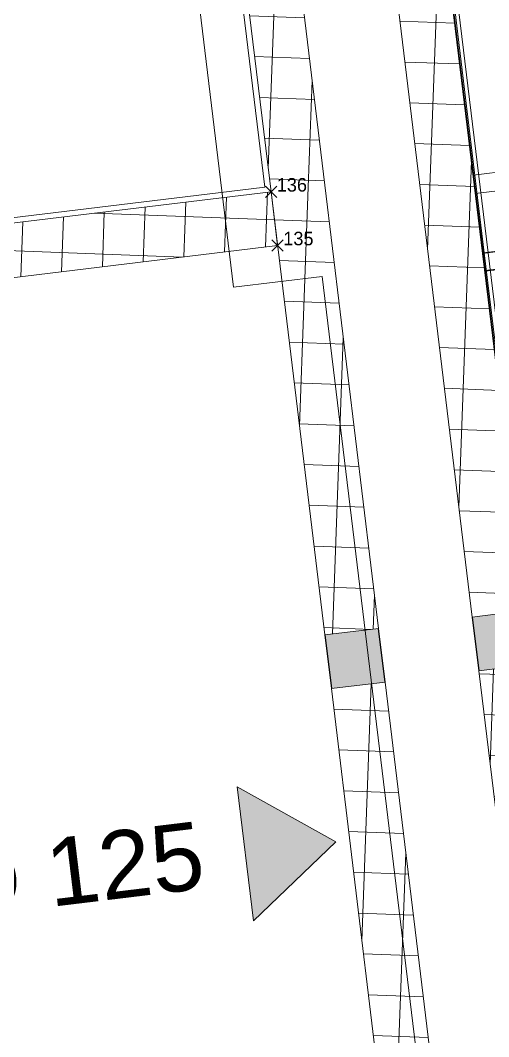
# Model space of a CAD drawing. Header units: metres. Extents: x 400403 to 400526, y 4543947 to 4544120.
# Drawn here: x 400460.763 to 400462.495, y 4544070.464 to 4544074.221 of the extents above; entities that cross this region are included whole.
import ezdxf

# ---------------------------------------------------------------- set-up
doc = ezdxf.new("R2010")
doc.units = ezdxf.units.M
for name, color, linetype, lineweight in [('A-SECTMBM', 7, 'Continuous', 5), ('A_ELEVATION_2', 7, 'Continuous', 18), ('A_HATCH', 7, 'Continuous', 18), ('A_SECTION_LINE', 7, 'Continuous', 5), ('G-PLANOTM', 7, 'Continuous', 13)]:
    doc.layers.add(name, color=color, linetype=linetype, lineweight=lineweight)
doc.layers.add('A_RC', color=7, linetype='Continuous', lineweight=15, true_color=0x007f00)
doc.styles.add('Arial_1', font='Arial.ttf', dxfattribs={"height": 0.2499999999999998})
pattern_1 = [(45, (0, 0), (-0.1060660171779821, 0.1060660171779821), []), (135, (0, 0), (-0.1060660171779821, -0.1060660171779821), [])]

# ---------------------------------------------------------------- blocks, each defined once
blk = doc.blocks.new('D1010-30_Escalator - H_6120-V17-PERON KAT _1_10 _-3_21_ KOTU TUĞLA DUVAR PLANI - 1_2')
at = {"layer": 'G-PLANOTM'}
for p, q in [((0.5600000000001282, 8.565075471160132), (0.5600000000001282, 6.995075471160143)), ((0.5600000000001282, 6.995075471160143), (0.8899999999894214, 6.995075471160143)), ((0.8899999999894214, 6.995075471160143), (0.8899999999894214, 0.6249484522379355))]:
    blk.add_line(p, q, dxfattribs=at)
blk = doc.blocks.new('M09-PRT-S24-ZZ-M3-ARC-01_rvt-1-PERON KAT _1_10 _-3_21_ KOTU TUĞLA DUVAR PLANI - 1_2')
at = {"layer": 'A_HATCH', "lineweight": 5, "true_color": 0x787878}
h = blk.add_hatch(dxfattribs=at)
h.set_pattern_fill('FP_2', color=8, style=0, pattern_type=2)
h.set_pattern_definition(pattern_1)
h.paths.add_polyline_path([(61.64646764777147, 31.71734204120042), (61.76402469822997, 31.8791454400754), (58.65142101145661, 34.14058439134281), (58.53386452277216, 33.97878058431508), (59.61184971807557, 33.1955784953669)], flags=0)
h.paths.add_polyline_path([(58.3720611238962, 34.0963376347743), (58.48961761258066, 34.25814144180203), (55.37490218544226, 36.52111466225275), (55.25734513498375, 36.35931126337778), (57.67293547184847, 34.60428215340653)], flags=0)
h = blk.add_hatch(dxfattribs=at)
h.set_pattern_fill('FP_2', color=8, style=0, pattern_type=2)
h.set_pattern_definition(pattern_1)
h.paths.add_polyline_path([(56.71440299667402, 34.62191578203601), (56.83196294215269, 34.78371707751614), (55.05214869218204, 36.07687647755583), (54.93458874670335, 35.91507518207569), (56.16838945997443, 35.01863276390286)], flags=0)
h = blk.add_hatch(dxfattribs=at)
h.set_pattern_fill('FP_2', color=8, style=0, pattern_type=2)
h.set_pattern_definition(pattern_1)
h.paths.add_polyline_path([(61.32362087522407, 31.27299696841472), (61.44118082070276, 31.43479826389484), (58.32861406931533, 33.69629546950157), (58.21105758060477, 33.53449166243787), (59.1774814837225, 32.83231717722948)], flags=0)
h.paths.add_polyline_path([(58.04925628508771, 33.6520516079434), (58.16681277379827, 33.81385541500707), (56.83196294215269, 34.78371707751614), (56.71440299667402, 34.62191578203601), (57.67293547184847, 33.92547497056617)], flags=0)
h = blk.add_hatch(dxfattribs=at)
h.set_pattern_fill('FP_2', color=8, style=0, pattern_type=2)
h.set_pattern_definition(pattern_1)
h.paths.add_polyline_path([(53.52574584601175, 29.8930189153735), (55.14171166222922, 32.11712136328606), (54.97990826332834, 32.23467841376338), (53.36394455053161, 30.01057886085218)], flags=0)
h.paths.add_polyline_path([(55.25927160772674, 32.2789226587921), (56.87620429215414, 34.50435583655732), (56.71440299667401, 34.62191578203601), (55.09746820882584, 32.39647970926942)], flags=0)
at = {"layer": 'A_RC', "lineweight": 5, "true_color": 0xff8000}
for points in [[(58.53387013412607, 33.97878830773753), (58.65142662280979, 34.14059211476429), (58.48962281578306, 34.25814860344802), (58.37206632709933, 34.09634479642126)], [(58.21106319198478, 33.53449938589628), (58.32861968066851, 33.69630319292303), (58.16681587364177, 33.81385968160676), (58.04925938495804, 33.65205587458001)]]:
    blk.add_hatch(color=30, dxfattribs=at).paths.add_polyline_path(points, flags=0)
at = {"layer": 'A-SECTMBM', "color": 9, "true_color": 0xc0c0c0}
for p, q in [((57.23398185102199, 35.17179713602352), (58.99920792538438, 37.59748815228902)), ((57.4665954166497, 35.00251938030646), (59.23182149101211, 37.42821039657194)), ((57.46659543789271, 35.00251936484746), (59.23182151225516, 37.42821038111291)), ((57.4669354648753, 35.00227192011386), (59.23216153924649, 37.42796293637295)), ((57.4669694682565, 35.00224717513068), (59.23219554261895, 37.42793819139613)), ((57.46846531592761, 35.00115861550184), (59.23369139029007, 37.42684963176729)), ((57.46846531592762, 35.00115861550185), (59.23369139029008, 37.4268496317673)), ((57.46846531592762, 35.00115861550185), (59.23369139029008, 37.4268496317673)), ((57.46846580063513, 35.00115826277011), (59.23369187499758, 37.42684927903557)), ((55.04079667767011, 36.76780012988579), (57.46645959538376, 35.00259450342707)), ((55.04088984788058, 36.76775604485515), (57.4669354648753, 35.00227192011386)), ((55.04099384664975, 36.76768036275108), (57.70145293337954, 34.83160865445079)), ((55.04108453460316, 36.76761436723108), (57.70145293316218, 34.83160865460896)), ((55.04118506690595, 36.76754120777219), (57.46696946825653, 35.00224717513066)), ((55.04127884369288, 36.76747296444343), (57.46846531592764, 35.00115861550182)), ((55.041278843693, 36.76747296444336), (57.23398185102199, 35.17179713602353)), ((55.04127884369304, 36.76747296444342), (57.46846580063514, 35.0011582627701)), ((55.04127884369299, 36.76747296444336), (57.4665954166497, 35.00251938030646)), ((55.04127884369298, 36.76747296444334), (57.46659543789273, 35.00251936484744)), ((59.57881650007862, 33.46541193080652), (57.23398185102199, 35.17179713602352)), ((58.38742497743575, 34.33238873728368), (57.46645959538377, 35.00259450342706)), ((59.57694660080067, 33.46677269561114), (57.4665954166497, 35.00251938030647)), ((59.57694662204371, 33.46677268015213), (57.46659543789271, 35.00251936484746)), ((59.57728664902071, 33.46652523541093), (57.4669354648753, 35.00227192011386)), ((59.5773206524075, 33.46650049043534), (57.4669694682565, 35.00224717513068)), ((59.57881650007862, 33.4654119308065), (57.46846531592761, 35.00115861550184)), ((59.57881698478613, 33.46541157807478), (57.46846580063513, 35.00115826277011))]:
    blk.add_line(p, q, dxfattribs=at)
at = {"layer": 'A_ELEVATION_2', "lineweight": 20}
for p, q in [((58.48961761258061, 34.258141441802), (55.37490218544222, 36.52111466225272)), ((55.25734513498371, 36.35931126337774), (58.37206112389615, 34.09633763477428)), ((56.83196294215265, 34.78371707751612), (55.05214869218199, 36.0768764775558)), ((54.93458874670331, 35.91507518207567), (56.71440299667397, 34.62191578203598)), ((58.16681277379823, 33.81385541500705), (56.83196294215265, 34.78371707751612)), ((56.71440299667396, 34.62191578203598), (55.0974682088258, 32.3964797092694)), ((56.87620429215409, 34.5043558365573), (56.71440299667396, 34.62191578203598)), ((56.71440299667397, 34.62191578203598), (58.04925628508767, 33.65205160794337)), ((55.2592716077267, 32.27892265879208), (56.87620429215409, 34.5043558365573)), ((58.53386452277211, 33.97878058431506), (61.64646764777141, 31.7173420412004)), ((61.44118082070271, 31.43479826389482), (58.32861406931529, 33.69629546950154)), ((58.21105758060472, 33.53449166243786), (61.32362087522403, 31.27299696841469))]:
    blk.add_line(p, q, dxfattribs=at)
at = {"layer": 'A_ELEVATION_2', "lineweight": 13}
for p, q in [((58.37206112389615, 34.09633763477428), (58.48961761258061, 34.258141441802)), ((58.65142101145657, 34.14058439134279), (58.53386452277211, 33.97878058431506)), ((58.04925628508767, 33.65205160794337), (58.16681277379823, 33.81385541500705)), ((58.32861406931529, 33.69629546950154), (58.21105758060472, 33.53449166243786))]:
    blk.add_line(p, q, dxfattribs=at)
at = {"layer": 'A_RC'}
for p, q in [((56.68598141398767, 34.61682288689941), (50.77526489319187, 38.91120981024159)), ((55.40402867720123, 36.52489332828633), (58.68672488477113, 34.13987492665256)), ((53.35912284517978, 30.03779490082774), (56.68598141398767, 34.61682288689941))]:
    blk.add_line(p, q, dxfattribs=at)
at = {"layer": 'A_RC', "color": 7}
for p, q in [((58.48962281578301, 34.258148603448), (58.37206632709927, 34.09634479642124)), ((58.53387013412602, 33.97878830773751), (58.65142662280975, 34.14059211476427)), ((58.16681587364172, 33.81385968160674), (58.04925938495798, 33.65205587457999)), ((58.21106319198473, 33.53449938589625), (58.32861968066847, 33.69630319292301))]:
    blk.add_line(p, q, dxfattribs=at)
at = {"layer": 'A_RC', "color": 7, "lineweight": 25}
for p, q in [((58.37206632709927, 34.09634479642124), (58.53387013412602, 33.97878830773751)), ((58.32861968066847, 33.69630319292301), (58.16681587364172, 33.81385968160674)), ((58.04925938495798, 33.65205587457999), (58.21106319198473, 33.53449938589625))]:
    blk.add_line(p, q, dxfattribs=at)
at = {"lineweight": 15, "rotation": 53.99999999999949}
blk.add_blockref('D1010-30_Escalator - H_6120-V17-PERON KAT _1_10 _-3_21_ KOTU TUĞLA DUVAR PLANI - 1_2', (62.2079249589324, 29.71549579944977), dxfattribs=at)
blk = doc.blocks.new('M09-PRT-S24-ZZ-M3-STR-01_rvt-1-PERON KAT _1_10 _-3_21_ KOTU TUĞLA DUVAR PLANI - 1_2')
at = {"layer": 'A-SECTMBM', "color": 9, "true_color": 0xc0c0c0}
for p, q in [((57.17944016139092, 35.21240380716593), (58.94132017488983, 37.63349682326915)), ((57.41370329928139, 35.03943856320767), (59.17436124627794, 37.46277632958764)), ((57.4137041201274, 35.03943796682812), (59.17436206712399, 37.46277573320807)), ((57.41392362629654, 35.04176528664426), (59.17580363979553, 37.46285830274742)), ((57.41392362629654, 35.04176528664426), (59.17580363979553, 37.46285830274742)), ((57.4140845718418, 35.03961367318302), (59.17497461401249, 37.46255675234431)), ((55.01304012346713, 36.78362245585313), (57.41370329928139, 35.03943856320767)), ((55.01304012346706, 36.78362245585313), (57.41370412012743, 35.0394379668281)), ((55.01556927533885, 36.78709789793003), (57.41392352832389, 35.04176535782556)), ((55.01676378224695, 36.78197901428314), (57.41374736972037, 35.03990387404147)), ((55.01725259218986, 36.78587291317438), (57.17944016139091, 35.21240380716593)), ((55.03076971699645, 36.78205598342146), (57.41678443801278, 35.04570317875345)), ((55.03099357062965, 36.77154087921519), (57.41374506412323, 35.03986033997916)), ((55.03099360520494, 36.77154092678998), (57.4140845718418, 35.03961367318303)), ((55.03100197701224, 36.77163109442186), (57.64870984249695, 34.86913838620821)), ((55.03100197704272, 36.77163109446379), (57.64871011450396, 34.86913818858356)), ((59.52427481044754, 33.50601860194892), (57.17944016139092, 35.21240380716593)), ((59.5252376546, 33.50531905472433), (57.41370329928139, 35.03943856320767)), ((59.52523847544602, 33.50531845834477), (57.4137041201274, 35.03943796682812)), ((57.94226487236756, 34.65575504446824), (57.41374506412323, 35.03986033997916)), ((59.52504520553703, 33.50545887715305), (57.41374736972037, 35.03990387404148)), ((59.52427471247488, 33.50601867313023), (57.4139235283239, 35.04176535782555)), ((59.52540391025362, 33.50519826292144), (57.4140845718418, 35.03961367318302)), ((59.52713562216375, 33.50995649405814), (57.41678443801275, 35.04570317875347))]:
    blk.add_line(p, q, dxfattribs=at)
blk = doc.blocks.new('Elevation - Filled Arrow-693709-PERON KAT _1_10 _-3_21_ KOTU TUĞLA DUVAR PLANI - 1_2')
at = {"layer": 'A_SECTION_LINE'}
blk.add_hatch(color=256, dxfattribs=at).paths.add_polyline_path([(6.591881948714948e-07, 0.005843741991433941), (0.002531957843382645, 0.002468698742516678), (-0.002450179215144995, 0.002468698742516693)], flags=0)
for p, q in [((6.591881948721558e-07, 0.005843741991433941), (-0.002450179215144995, 0.002468698742516693)), ((0.002531957843382645, 0.002468698742516679), (6.591881948714948e-07, 0.005843741991433941)), ((-0.002450179215144993, 0.002468698742516694), (0.002531957843382645, 0.002468698742516678))]:
    blk.add_line(p, q, dxfattribs=at)
blk = doc.blocks.new('*U825')
at = {"color": 0, "linetype": 'ByBlock', "lineweight": -2, "transparency": 16777216}
for p, q in [((-0.7071067811865476, -0.7071067811865476), (0.7071067811865476, 0.7071067811865476)), ((-0.7071067811865476, 0.7071067811865476), (0.7071067811865476, -0.7071067811865476))]:
    blk.add_line(p, q, dxfattribs=at)
blk = doc.blocks.new('*U1228', base_point=(400461.7148035979, 4544073.38846692))
at = {"color": 1, "linetype": 'ByBlock', "insert": (400461.7360168013, 4544073.38846692), "char_height": 0.05, "attachment_point": 7}
blk.add_mtext('135', dxfattribs=at)
blk = doc.blocks.new('*U1229', base_point=(400461.7148035979, 4544073.38846692))
at = {"color": 61, "linetype": 'ByBlock', "lineweight": -2}
blk.add_blockref('*U1228', (400461.7148035979, 4544073.38846692), dxfattribs=at)
blk = doc.blocks.new('*U1230', base_point=(400461.7148035979, 4544073.38846692))
at = {"color": 61, "linetype": 'ByBlock', "lineweight": -2}
blk.add_blockref('*U1229', (400461.7148035979, 4544073.38846692), dxfattribs=at)
at = {"color": 60, "linetype": 'ByBlock', "lineweight": -2, "xscale": 0.03, "yscale": 0.03, "zscale": 0.03, "rotation": 8.537736462515939e-07}
blk.add_blockref('*U825', (400461.7148035979, 4544073.38846692), dxfattribs=at)
blk = doc.blocks.new('*U1231', base_point=(400461.6906966366, 4544073.587008739))
at = {"color": 1, "linetype": 'ByBlock', "insert": (400461.71190984, 4544073.587008739), "char_height": 0.05, "attachment_point": 7}
blk.add_mtext('136', dxfattribs=at)
blk = doc.blocks.new('*U1232', base_point=(400461.6906966366, 4544073.587008739))
at = {"color": 61, "linetype": 'ByBlock', "lineweight": -2}
blk.add_blockref('*U1231', (400461.6906966366, 4544073.587008739), dxfattribs=at)
blk = doc.blocks.new('*U1233', base_point=(400461.6906966366, 4544073.587008739))
at = {"color": 61, "linetype": 'ByBlock', "lineweight": -2}
blk.add_blockref('*U1232', (400461.6906966366, 4544073.587008739), dxfattribs=at)
at = {"color": 60, "linetype": 'ByBlock', "lineweight": -2, "xscale": 0.03, "yscale": 0.03, "zscale": 0.03, "rotation": 8.537736462515939e-07}
blk.add_blockref('*U825', (400461.6906966366, 4544073.587008739), dxfattribs=at)

msp = doc.modelspace()

# ---------------------------------------------------------------- block references
at = {"lineweight": 5, "rotation": 312.9239939576965}
for name in ['M09-PRT-S24-ZZ-M3-ARC-01_rvt-1-PERON KAT _1_10 _-3_21_ KOTU TUĞLA DUVAR PLANI - 1_2', 'M09-PRT-S24-ZZ-M3-STR-01_rvt-1-PERON KAT _1_10 _-3_21_ KOTU TUĞLA DUVAR PLANI - 1_2']:
    msp.add_blockref(name, (400397.7144573492, 4544091.538091335), dxfattribs=at)
for name, p in [('*U1233', (400461.6906966366, 4544073.587008739)), ('*U1230', (400461.7148035979, 4544073.38846692))]:
    msp.add_blockref(name, p)
at = {"layer": 'A_SECTION_LINE', "xscale": 99.99999999910264, "yscale": 99.99999999910264, "zscale": 99.99999999910264, "rotation": 276.9239939576944}
msp.add_blockref('Elevation - Filled Arrow-693709-PERON KAT _1_10 _-3_21_ KOTU TUĞLA DUVAR PLANI - 1_2', (400461.3497415867, 4544071.114133988), dxfattribs=at)

# ---------------------------------------------------------------- texts
at = {"layer": 'A_SECTION_LINE', "insert": (400460.4992803831, 4544071.149703542), "char_height": 0.2499999999977565, "width": 1.122362499989928, "attachment_point": 1, "rotation": 6.923993957694702, "style": 'Arial_1'}
msp.add_mtext('D 125', dxfattribs=at)

doc.saveas('drawing.dxf')
